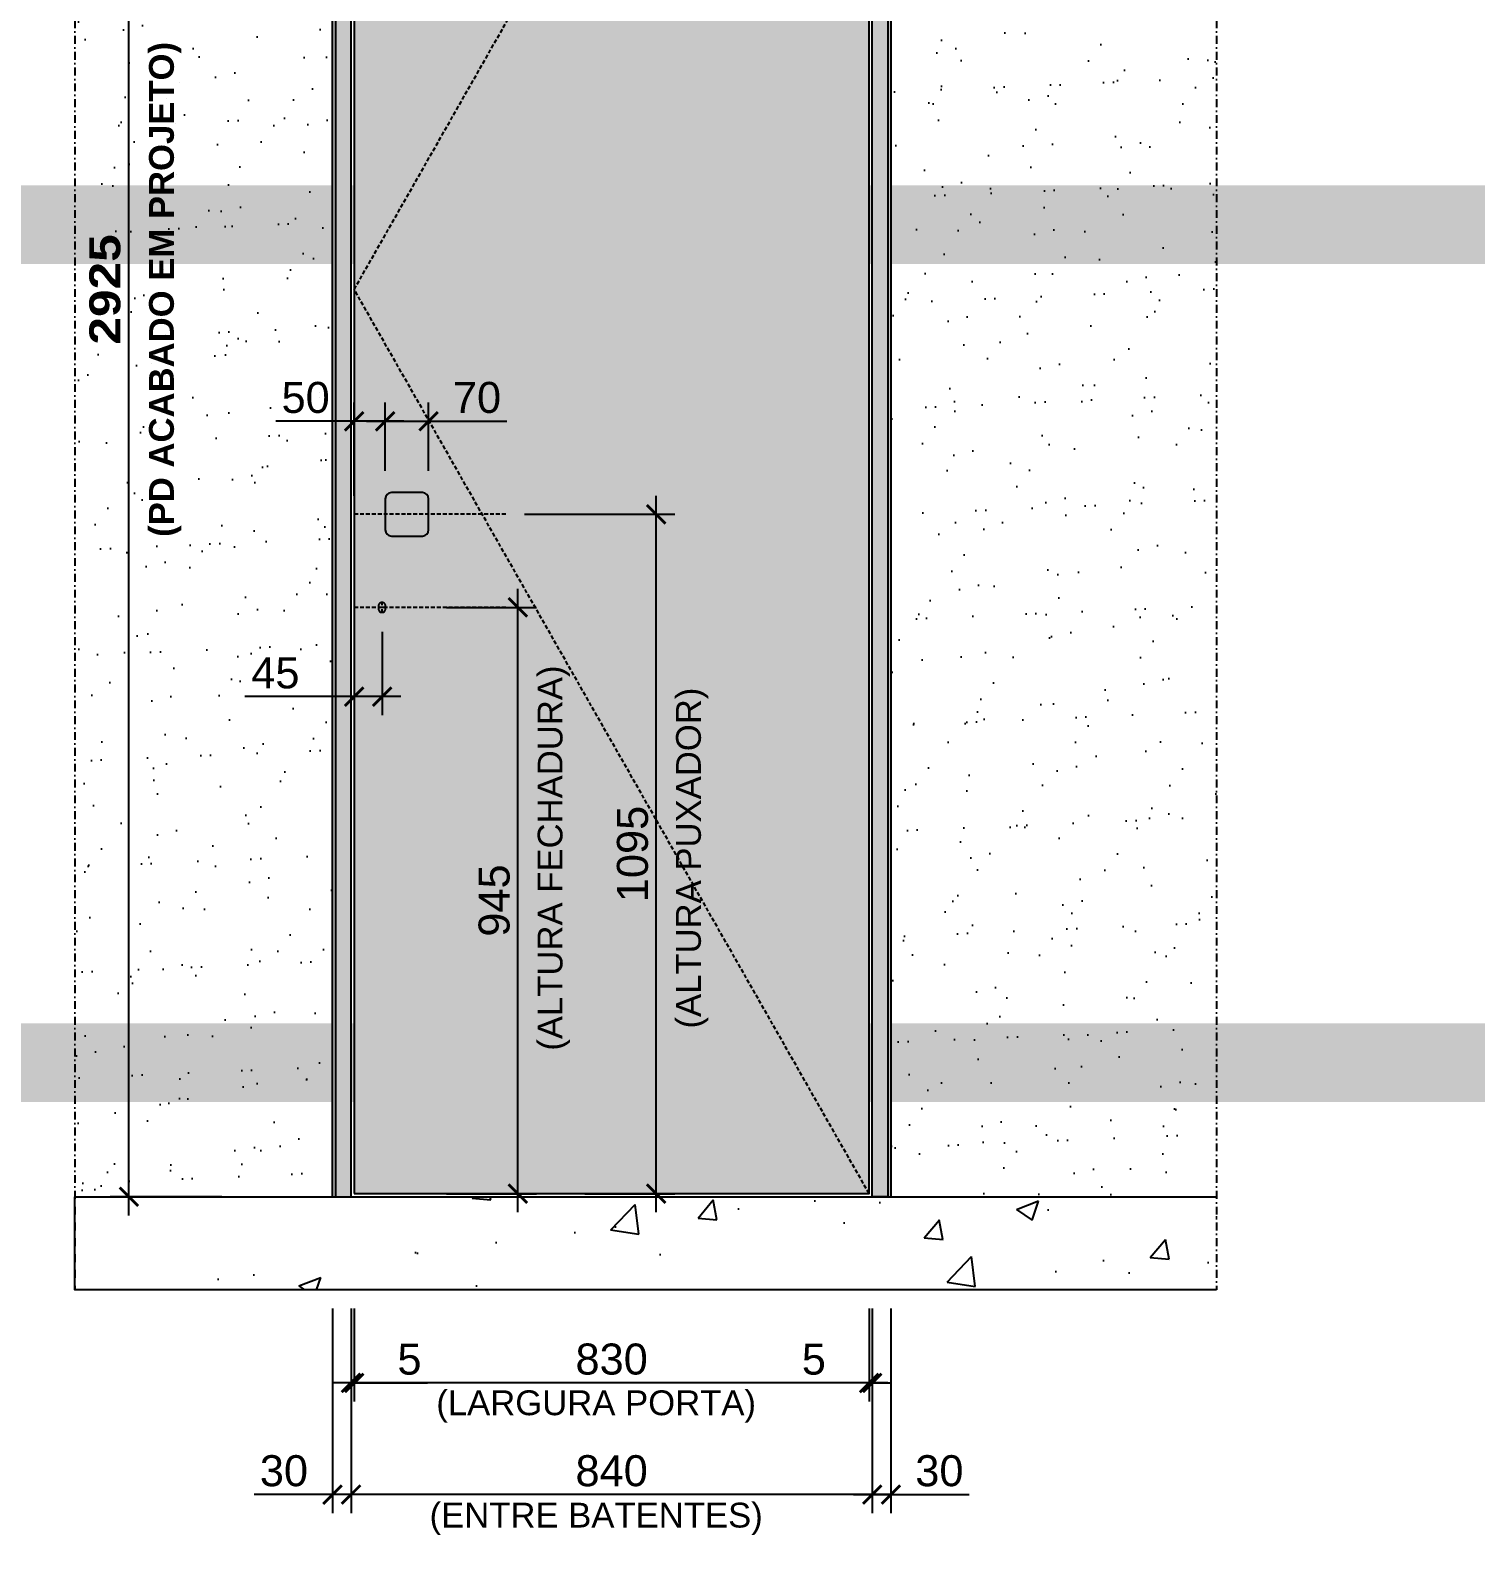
# Model space of a CAD drawing. Header units: millimetres. Extents: x -63251 to 507826, y 5339 to 217512.
# Drawn here: x 81280 to 83610, y 105675 to 108126 of the extents above; entities that cross this region are included whole.
import ezdxf
from ezdxf import colors
from ezdxf.entities.mleader import LeaderData, LeaderLine
from ezdxf.math import Vec2, Vec3

# ---------------------------------------------------------------- set-up
doc = ezdxf.new("R2010")
doc.units = ezdxf.units.MM
doc.header["$PDMODE"] = 3
doc.linetypes.add('TRAÇO 1-1', pattern=[9.525, 6.35, -3.175])
doc.linetypes.add('TRAÇO E PONTO 1-1', pattern=[25.4, 12.7, -6.35, 0, -6.35])
for name, color, linetype in [('COTAS', 9, 'Continuous'), ('FERRAGEM', 3, 'Continuous'), ('HACHURA', 21, 'Continuous'), ('LAYOUT', 4, 'Continuous'), ('MARCENARIA', 4, 'Continuous'), ('MARCENARIA . M', 4, 'Continuous'), ('PAREDE', 94, 'Continuous'), ('PROJEÇÃO', 8, 'Continuous'), ('TEXTO TRAÇO PONTO', 105, 'TRAÇO E PONTO 1-1')]:
    doc.layers.add(name, color=color, linetype=linetype)
doc.styles.add('1-1', font='arial.ttf', dxfattribs={"height": 0.2})
doc.styles.add('MEDIDA OFICIAL', font='ariblk.ttf')
doc.styles.add('PADRÃO', font='arial.ttf')
doc.dimstyles.new('1-20', dxfattribs={"dimscale": 20, "dimtxt": 2.5, "dimasz": 1.5, "dimexe": 1.5, "dimexo": 1.5, "dimtad": 1, "dimtxsty": 'PADRÃO', "dimblk": 'ARCHTICK', "dimcen": 2.5, "dimdle": 1.5, "dimclrd": 9, "dimclre": 9, "dimclrt": 6, "dimadec": 0, "dimazin": 0, "dimtfac": 1, "dimtmove": 0, "dimatfit": 3, "dimfxl": 1.25, "dimlwd": -1, "dimlwe": -1, "dimarcsym": 0})
doc.dimstyles.new('Med. Ofic.1-20', dxfattribs={"dimscale": 20, "dimtxt": 2.5, "dimasz": 1.5, "dimexe": 1.5, "dimexo": 1.5, "dimtad": 1, "dimtxsty": 'MEDIDA OFICIAL', "dimblk": 'ARCHTICK', "dimcen": 2.5, "dimdle": 1.5, "dimclrd": 9, "dimclre": 9, "dimclrt": 10, "dimadec": 0, "dimazin": 0, "dimtfac": 1, "dimtmove": 0, "dimatfit": 3, "dimfxl": 1.25, "dimlwd": -1, "dimlwe": -1, "dimarcsym": 0})

# ---------------------------------------------------------------- blocks, each defined once
blk = doc.blocks.new('_ArchTick')
at = {"color": 0, "linetype": 'ByBlock', "const_width": 0.15}
blk.add_lwpolyline([(-0.5, -0.5), (0.5, 0.5)], dxfattribs=at)
blk = doc.blocks.new('*D1229')
at = {"layer": 'Defpoints', "color": 0, "transparency": 16777216}
for p in [(82046.7, 107345.7), (82289.1, 107345.7), (82144.3, 106250.7)]:
    blk.add_point(p, dxfattribs=at)
at = {"layer": 'PAREDE', "color": 9, "transparency": 16777216}
for p, q in [((82289.1, 106220.7), (82289.1, 107375.7)), ((82076.7, 107345.7), (82319.1, 107345.7)), ((82174.3, 106250.7), (82319.1, 106250.7))]:
    blk.add_line(p, q, dxfattribs=at)
at = {"layer": 'PAREDE', "color": 9, "transparency": 16777216, "xscale": 30, "yscale": 30, "zscale": 30}
for p, rotation in [((82289.1, 107345.7), 90), ((82289.1, 106250.7), 270)]:
    blk.add_blockref('_ArchTick', p, dxfattribs=dict(at, rotation=rotation))
at = {"layer": 'PAREDE', "color": 6, "transparency": 16777216, "insert": (82251.1, 106798.2), "char_height": 50, "attachment_point": 5, "rotation": 90, "style": 'PADRÃO'}
blk.add_mtext('1095', dxfattribs=at)
blk = doc.blocks.new('*D1230')
at = {"layer": 'COTAS', "color": 9, "linetype": 'Continuous', "ltscale": 0.4, "transparency": 16777216}
blk.add_line((81439.2, 106215.7), (81439.2, 109200.7), dxfattribs=at)
at = {"layer": 'COTAS', "color": 9, "ltscale": 0.4, "transparency": 16777216}
for p, q in [((81589.2, 109170.7), (81409.2, 109170.7)), ((81589.2, 106245.7), (81409.2, 106245.7))]:
    blk.add_line(p, q, dxfattribs=at)
at = {"layer": 'Defpoints', "color": 0, "ltscale": 0.4, "transparency": 16777216}
for p in [(81439.2, 109170.7), (81619.2, 109170.7), (81619.2, 106245.7)]:
    blk.add_point(p, dxfattribs=at)
at = {"layer": 'COTAS', "color": 9, "ltscale": 0.4, "transparency": 16777216, "xscale": 30, "yscale": 30, "zscale": 30}
for p, rotation in [((81439.2, 109170.7), 90), ((81439.2, 106245.7), 270)]:
    blk.add_blockref('_ArchTick', p, dxfattribs=dict(at, rotation=rotation))
at = {"layer": 'COTAS', "color": 10, "ltscale": 0.4, "transparency": 16777216, "insert": (81400.8, 107708.2), "char_height": 50, "attachment_point": 5, "rotation": 90, "style": 'MEDIDA OFICIAL'}
blk.add_mtext('2925', dxfattribs=at)
blk = doc.blocks.new('*D1231')
at = {"layer": 'Defpoints', "color": 0, "transparency": 16777216}
for p in [(81802.3, 106095.7), (82632.3, 106095.7), (81802.3, 105945.7)]:
    blk.add_point(p, dxfattribs=at)
at = {"layer": 'PAREDE', "color": 9, "transparency": 16777216}
for p, q in [((81802.3, 106065.7), (81802.3, 105915.7)), ((82632.3, 106065.7), (82632.3, 105915.7)), ((82662.3, 105945.7), (81772.3, 105945.7))]:
    blk.add_line(p, q, dxfattribs=at)
at = {"layer": 'PAREDE', "color": 9, "transparency": 16777216, "xscale": 30, "yscale": 30, "zscale": 30, "rotation": 180}
blk.add_blockref('_ArchTick', (81802.3, 105945.7), dxfattribs=at)
at = {"layer": 'PAREDE', "color": 9, "transparency": 16777216, "xscale": 30, "yscale": 30, "zscale": 30}
blk.add_blockref('_ArchTick', (82632.3, 105945.7), dxfattribs=at)
at = {"layer": 'PAREDE', "color": 6, "transparency": 16777216, "insert": (82217.3, 105983.8), "char_height": 50, "attachment_point": 5, "style": 'PADRÃO'}
blk.add_mtext('830', dxfattribs=at)
blk = doc.blocks.new('*D1232')
at = {"layer": 'Defpoints', "color": 0, "transparency": 16777216}
for p in [(81797.3, 106095.7), (81802.3, 106095.7), (81802.3, 105945.7)]:
    blk.add_point(p, dxfattribs=at)
at = {"layer": 'PAREDE', "color": 9, "transparency": 16777216}
for p, q in [((81797.3, 106065.7), (81797.3, 105915.7)), ((81802.3, 106065.7), (81802.3, 105915.7)), ((81797.3, 105945.7), (81767.3, 105945.7)), ((81797.3, 105945.7), (81802.3, 105945.7)), ((81802.3, 105945.7), (81920.5, 105945.7))]:
    blk.add_line(p, q, dxfattribs=at)
at = {"layer": 'PAREDE', "color": 9, "transparency": 16777216, "xscale": 30, "yscale": 30, "zscale": 30}
blk.add_blockref('_ArchTick', (81797.3, 105945.7), dxfattribs=at)
at = {"layer": 'PAREDE', "color": 9, "transparency": 16777216, "xscale": 30, "yscale": 30, "zscale": 30, "rotation": 180}
blk.add_blockref('_ArchTick', (81802.3, 105945.7), dxfattribs=at)
at = {"layer": 'PAREDE', "color": 6, "transparency": 16777216, "insert": (81891.4, 105983.7), "char_height": 50, "attachment_point": 5, "style": 'PADRÃO'}
blk.add_mtext('5', dxfattribs=at)
blk = doc.blocks.new('*D1233')
at = {"layer": 'Defpoints', "color": 0, "transparency": 16777216}
for p in [(82632.3, 106095.7), (82637.3, 106095.7), (82632.3, 105945.7)]:
    blk.add_point(p, dxfattribs=at)
at = {"layer": 'PAREDE', "color": 9, "transparency": 16777216}
for p, q in [((82632.3, 106065.7), (82632.3, 105915.7)), ((82637.3, 106065.7), (82637.3, 105915.7)), ((82632.3, 105945.7), (82514.2, 105945.7)), ((82637.3, 105945.7), (82632.3, 105945.7)), ((82637.3, 105945.7), (82667.3, 105945.7))]:
    blk.add_line(p, q, dxfattribs=at)
at = {"layer": 'PAREDE', "color": 9, "transparency": 16777216, "xscale": 30, "yscale": 30, "zscale": 30}
blk.add_blockref('_ArchTick', (82632.3, 105945.7), dxfattribs=at)
at = {"layer": 'PAREDE', "color": 9, "transparency": 16777216, "xscale": 30, "yscale": 30, "zscale": 30, "rotation": 180}
blk.add_blockref('_ArchTick', (82637.3, 105945.7), dxfattribs=at)
at = {"layer": 'PAREDE', "color": 6, "transparency": 16777216, "insert": (82543.2, 105983.7), "char_height": 50, "attachment_point": 5, "style": 'PADRÃO'}
blk.add_mtext('5', dxfattribs=at)
blk = doc.blocks.new('*D1234')
at = {"layer": 'Defpoints', "color": 0, "transparency": 16777216}
for p in [(81797.3, 105945.7), (82637.3, 105945.7), (81797.3, 105765.7)]:
    blk.add_point(p, dxfattribs=at)
at = {"layer": 'PAREDE', "color": 9, "transparency": 16777216}
for p, q in [((81797.3, 105915.7), (81797.3, 105735.7)), ((82637.3, 105915.7), (82637.3, 105735.7)), ((82667.3, 105765.7), (81767.3, 105765.7))]:
    blk.add_line(p, q, dxfattribs=at)
at = {"layer": 'PAREDE', "color": 9, "transparency": 16777216, "xscale": 30, "yscale": 30, "zscale": 30, "rotation": 180}
blk.add_blockref('_ArchTick', (81797.3, 105765.7), dxfattribs=at)
at = {"layer": 'PAREDE', "color": 9, "transparency": 16777216, "xscale": 30, "yscale": 30, "zscale": 30}
blk.add_blockref('_ArchTick', (82637.3, 105765.7), dxfattribs=at)
at = {"layer": 'PAREDE', "color": 6, "transparency": 16777216, "insert": (82217.3, 105803.8), "char_height": 50, "attachment_point": 5, "style": 'PADRÃO'}
blk.add_mtext('840', dxfattribs=at)
blk = doc.blocks.new('*D1235')
at = {"layer": 'Defpoints', "color": 0, "transparency": 16777216}
for p in [(81922.3, 107495.7), (81852.3, 107385.7), (81922.3, 107385.7)]:
    blk.add_point(p, dxfattribs=at)
at = {"layer": 'PAREDE', "color": 9, "transparency": 16777216}
for p, q in [((81852.3, 107415.7), (81852.3, 107525.7)), ((81922.3, 107415.7), (81922.3, 107525.7)), ((81822.3, 107495.7), (81922.3, 107495.7)), ((81922.3, 107495.7), (82048.4, 107495.7))]:
    blk.add_line(p, q, dxfattribs=at)
at = {"layer": 'PAREDE', "color": 9, "transparency": 16777216, "xscale": 30, "yscale": 30, "zscale": 30, "rotation": 180}
blk.add_blockref('_ArchTick', (81852.3, 107495.7), dxfattribs=at)
at = {"layer": 'PAREDE', "color": 9, "transparency": 16777216, "xscale": 30, "yscale": 30, "zscale": 30}
blk.add_blockref('_ArchTick', (81922.3, 107495.7), dxfattribs=at)
at = {"layer": 'PAREDE', "color": 6, "transparency": 16777216, "insert": (82000.3, 107533.8), "char_height": 50, "attachment_point": 5, "style": 'PADRÃO'}
blk.add_mtext('70', dxfattribs=at)
blk = doc.blocks.new('*D1236')
at = {"layer": 'Defpoints', "color": 0, "transparency": 16777216}
for p in [(81802.3, 107495.7), (81852.3, 107385.7), (81802.3, 107345.7)]:
    blk.add_point(p, dxfattribs=at)
at = {"layer": 'PAREDE', "color": 9, "transparency": 16777216}
for p, q in [((81802.3, 107375.7), (81802.3, 107525.7)), ((81852.3, 107415.7), (81852.3, 107525.7)), ((81802.3, 107495.7), (81675.9, 107495.7)), ((81882.3, 107495.7), (81802.3, 107495.7))]:
    blk.add_line(p, q, dxfattribs=at)
at = {"layer": 'PAREDE', "color": 9, "transparency": 16777216, "xscale": 30, "yscale": 30, "zscale": 30, "rotation": 180}
blk.add_blockref('_ArchTick', (81802.3, 107495.7), dxfattribs=at)
at = {"layer": 'PAREDE', "color": 9, "transparency": 16777216, "xscale": 30, "yscale": 30, "zscale": 30}
blk.add_blockref('_ArchTick', (81852.3, 107495.7), dxfattribs=at)
at = {"layer": 'PAREDE', "color": 6, "transparency": 16777216, "insert": (81724.1, 107533.8), "char_height": 50, "attachment_point": 5, "style": 'PADRÃO'}
blk.add_mtext('50', dxfattribs=at)
blk = doc.blocks.new('*D1237')
at = {"layer": 'Defpoints', "color": 0, "transparency": 16777216}
for p in [(81802.3, 107195.7), (81847.3, 107186.3), (81802.3, 107051.9)]:
    blk.add_point(p, dxfattribs=at)
at = {"layer": 'PAREDE', "color": 9, "transparency": 16777216}
for p, q in [((81802.3, 107165.7), (81802.3, 107021.9)), ((81847.3, 107156.3), (81847.3, 107021.9)), ((81802.3, 107051.9), (81625.8, 107051.9)), ((81877.3, 107051.9), (81802.3, 107051.9))]:
    blk.add_line(p, q, dxfattribs=at)
at = {"layer": 'PAREDE', "color": 9, "transparency": 16777216, "xscale": 30, "yscale": 30, "zscale": 30, "rotation": 180}
blk.add_blockref('_ArchTick', (81802.3, 107051.9), dxfattribs=at)
at = {"layer": 'PAREDE', "color": 9, "transparency": 16777216, "xscale": 30, "yscale": 30, "zscale": 30}
blk.add_blockref('_ArchTick', (81847.3, 107051.9), dxfattribs=at)
at = {"layer": 'PAREDE', "color": 6, "transparency": 16777216, "insert": (81675.3, 107089.8), "char_height": 50, "attachment_point": 5, "style": 'PADRÃO'}
blk.add_mtext('45', dxfattribs=at)
blk = doc.blocks.new('*D1238')
at = {"layer": 'Defpoints', "color": 0, "transparency": 16777216}
for p in [(81767.3, 106095.7), (81797.3, 106095.7), (81767.3, 105765.7)]:
    blk.add_point(p, dxfattribs=at)
at = {"layer": 'PAREDE', "color": 9, "transparency": 16777216}
for p, q in [((81767.3, 106065.7), (81767.3, 105735.7)), ((81797.3, 106065.7), (81797.3, 105735.7)), ((81767.3, 105765.7), (81640.9, 105765.7)), ((81827.3, 105765.7), (81767.3, 105765.7))]:
    blk.add_line(p, q, dxfattribs=at)
at = {"layer": 'PAREDE', "color": 9, "transparency": 16777216, "xscale": 30, "yscale": 30, "zscale": 30, "rotation": 180}
blk.add_blockref('_ArchTick', (81767.3, 105765.7), dxfattribs=at)
at = {"layer": 'PAREDE', "color": 9, "transparency": 16777216, "xscale": 30, "yscale": 30, "zscale": 30}
blk.add_blockref('_ArchTick', (81797.3, 105765.7), dxfattribs=at)
at = {"layer": 'PAREDE', "color": 6, "transparency": 16777216, "insert": (81689.1, 105803.8), "char_height": 50, "attachment_point": 5, "style": 'PADRÃO'}
blk.add_mtext('30', dxfattribs=at)
blk = doc.blocks.new('*D1239')
at = {"layer": 'Defpoints', "color": 0, "transparency": 16777216}
for p in [(82637.3, 106095.7), (82667.3, 106095.7), (82667.3, 105765.7)]:
    blk.add_point(p, dxfattribs=at)
at = {"layer": 'PAREDE', "color": 9, "transparency": 16777216}
for p, q in [((82637.3, 106065.7), (82637.3, 105735.7)), ((82667.3, 106065.7), (82667.3, 105735.7)), ((82607.3, 105765.7), (82667.3, 105765.7)), ((82667.3, 105765.7), (82793.7, 105765.7))]:
    blk.add_line(p, q, dxfattribs=at)
at = {"layer": 'PAREDE', "color": 9, "transparency": 16777216, "xscale": 30, "yscale": 30, "zscale": 30, "rotation": 180}
blk.add_blockref('_ArchTick', (82637.3, 105765.7), dxfattribs=at)
at = {"layer": 'PAREDE', "color": 9, "transparency": 16777216, "xscale": 30, "yscale": 30, "zscale": 30}
blk.add_blockref('_ArchTick', (82667.3, 105765.7), dxfattribs=at)
at = {"layer": 'PAREDE', "color": 6, "transparency": 16777216, "insert": (82745.5, 105803.8), "char_height": 50, "attachment_point": 5, "style": 'PADRÃO'}
blk.add_mtext('30', dxfattribs=at)
blk = doc.blocks.new('*D1247')
at = {"layer": 'Defpoints', "color": 0, "transparency": 16777216}
for p in [(81921.3, 107195.7), (82066.1, 107195.7), (81921.3, 106250.7)]:
    blk.add_point(p, dxfattribs=at)
at = {"layer": 'PAREDE', "color": 9, "transparency": 16777216}
for p, q in [((82066.1, 106220.7), (82066.1, 107225.7)), ((81951.3, 107195.7), (82096.1, 107195.7)), ((81951.3, 106250.7), (82096.1, 106250.7))]:
    blk.add_line(p, q, dxfattribs=at)
at = {"layer": 'PAREDE', "color": 9, "transparency": 16777216, "xscale": 30, "yscale": 30, "zscale": 30}
for p, rotation in [((82066.1, 107195.7), 90), ((82066.1, 106250.7), 270)]:
    blk.add_blockref('_ArchTick', p, dxfattribs=dict(at, rotation=rotation))
at = {"layer": 'PAREDE', "color": 6, "transparency": 16777216, "insert": (82028.1, 106723.2), "char_height": 50, "attachment_point": 5, "rotation": 90, "style": 'PADRÃO'}
blk.add_mtext('945', dxfattribs=at)

msp = doc.modelspace()

# ---------------------------------------------------------------- hatches: boundary and pattern name
at = {"layer": 'HACHURA', "ltscale": 0.3}
h = msp.add_hatch(dxfattribs=at)
h.set_pattern_fill('AR-SAND', color=4, scale=2.5, angle=45)
h.set_pattern_definition([(82.5, (-196833.85, 42769.01), (-89.345337, 83.688372), [0, -96.52, 0, -107.95, 0, -103.1875]), (52.5, (-196833.85, 42769.01), (-47.25273, 206.18321), [0, -52.07, 0, -86.995, 0, -33.3375]), (12.5, (-196889.08, 42713.78), (139.574956, 140.083078), [0, -31.75, 0, -114.3, 0, -149.225]), (2.5, (-196889.08, 42713.78), (95.57028, 174.3877), [0, -15.875, 0, -74.93, 0, -85.725])])
h.paths.add_polyline_path([(83192.302, 109170.734), (81767.307, 109170.734), (81767.307, 106245.734), (83192.302, 106245.734)])
h.paths.add_polyline_path([(81352.313, 106245.734), (82667.306, 106245.734), (82667.306, 109170.734), (81352.313, 109170.734)])
at = {"layer": 'HACHURA', "true_color": 0xba9673}
h = msp.add_hatch(color=33, dxfattribs=at)
h.dxf.hatch_style = 1
h.paths.add_polyline_path([(81797.307, 106245.734), (81767.307, 106245.734), (81767.307, 109170.734), (81797.307, 109170.734)])
h = msp.add_hatch(color=33, dxfattribs=at)
h.dxf.hatch_style = 1
h.paths.add_polyline_path([(81802.307, 106250.734), (82632.306, 106250.734), (82632.306, 109165.734), (81802.307, 109165.734)])
h = msp.add_hatch(color=33, dxfattribs=at)
h.dxf.hatch_style = 1
h.paths.add_polyline_path([(82637.306, 106245.734), (82667.306, 106245.734), (82667.306, 109170.734), (82637.306, 109170.734)])
at = {"layer": 'HACHURA'}
h = msp.add_hatch(dxfattribs=at)
h.set_pattern_fill('AR-CONC', color=21, scale=2)
h.set_pattern_definition([(50, (40651.17, 83543.6), (364.3693, -31.8782), [38.1, -419.1]), (355, (40651.17, 83543.6), (-70.4868, 382.1137), [30.48, -335.2812]), (100.45144, (40681.53, 83540.95), (293.8825, 350.2355), [32.38, -356.1805]), (46.1842, (40651.17, 83645.2), (542.158, -84.0847), [57.15, -628.65]), (96.6356, (40696.35, 83638.2), (474.808, 494.852), [48.57, -534.271]), (351.1842, (40651.17, 83645.2), (474.808, 494.852), [45.72, -502.9195]), (21, (40701.97, 83619.8), (303.2288, -204.5304), [38.1, -419.1]), (326, (40701.97, 83619.8), (123.604, 368.376), [30.48, -335.28]), (71.45144, (40727.24, 83602.76), (426.8328, 163.8455), [32.38, -356.18]), (37.5, (40651.17, 83543.6), (6.1772, 169.11008), [0, -331.216, 0, -340.36, 0, -336.55]), (7.5, (40651.17, 83543.6), (133.6393, 200.36115), [0, -194.056, 0, -323.596, 0, -128.27]), (327.5, (40537.89, 83543.6), (271.1812, -11.4575), [0, -127, 0, -396.24, 0, -525.78]), (317.5, (40487.09, 83543.6), (296.2584, 50.853), [0, -165.1, 0, -263.144, 0, -373.38])])
h.paths.add_polyline_path([(83192.302, 106245.734), (83192.302, 106095.734), (81352.313, 106095.734), (81352.313, 106245.734)])

# ---------------------------------------------------------------- linework, layer by layer
at = {"layer": 'FERRAGEM'}
msp.add_lwpolyline([(81847.307, 107187.234), (81847.307, 107187.234, -0.41421356), (81842.307, 107192.234), (81842.307, 107199.234, -0.41421356), (81847.307, 107204.234), (81847.307, 107204.234, -0.41421356), (81852.307, 107199.234), (81852.307, 107192.234, -0.41421356)], format="xyb", close=True, dxfattribs=at)
at = {"layer": 'LAYOUT', "color": 10, "linetype": 'TRAÇO E PONTO 1-1', "ltscale": 0.5}
for p, q in [((81847.307, 107186.325), (81847.307, 107205.143)), ((81853.275, 107195.734), (81841.339, 107195.734))]:
    msp.add_line(p, q, dxfattribs=at)
at = {"layer": 'MARCENARIA'}
for points in [[(81797.307, 109170.734), (81772.307, 109170.734), (81772.307, 106245.734), (81797.307, 106245.734)], [(82637.306, 109170.734), (82662.306, 109170.734), (82662.306, 106245.734), (82637.306, 106245.734)]]:
    msp.add_lwpolyline(points, close=True, dxfattribs=at)
at = {"layer": 'MARCENARIA . M'}
msp.add_lwpolyline([(81802.307, 106250.734), (82632.306, 106250.734), (82632.306, 109165.734), (81802.307, 109165.734)], close=True, dxfattribs=at)
msp.add_lwpolyline([(81862.307, 107310.734), (81912.307, 107310.734, 0.41421356), (81922.307, 107320.734), (81922.307, 107370.734, 0.41421356), (81912.307, 107380.734), (81862.307, 107380.734, 0.41421356), (81852.307, 107370.734), (81852.307, 107320.734, 0.41421356)], format="xyb", close=True, dxfattribs=at)
at = {"layer": 'PAREDE'}
for p, q in [((81767.307, 106245.734), (81767.307, 109170.734)), ((82667.306, 109170.734), (82667.306, 106245.734))]:
    msp.add_line(p, q, dxfattribs=at)
at = {"layer": 'PAREDE', "color": 10, "linetype": 'TRAÇO 1-1'}
for p, q in [((82046.689, 107345.734), (81802.307, 107345.734)), ((82046.689, 107195.734), (81802.307, 107195.734))]:
    msp.add_line(p, q, dxfattribs=at)
at = {"layer": 'PAREDE'}
msp.add_lwpolyline([(83192.302, 106095.734), (81352.313, 106095.734), (81352.313, 106245.734), (83192.302, 106245.734)], dxfattribs=at)
at = {"layer": 'PROJEÇÃO', "color": 21, "linetype": 'TRAÇO 1-1'}
msp.add_lwpolyline([(82632.306, 106250.734), (81802.307, 107708.234), (82632.306, 109165.734)], dxfattribs=at)
at = {"layer": 'TEXTO TRAÇO PONTO'}
for p, q in [((81352.313, 109595.734), (81352.313, 106095.734)), ((83192.302, 109595.734), (83192.302, 106095.734))]:
    msp.add_line(p, q, dxfattribs=at)

# ---------------------------------------------------------------- texts
at = {"layer": 'COTAS', "color": 6, "char_height": 40, "rotation": 90, "style": 'PADRÃO'}
for s, insert, width, attachment_point in [('{\\fArial|b1|i0|c0|p34;\\C10;(PD ACABADO EM PROJETO)}', (81471.659, 107708.234), 823.04608, 2), ('(ALTURA FECHADURA)', (82150.098, 106791.615), 1350, 8), ('(ALTURA PUXADOR)', (82373.097, 106791.615), 1350, 8)]:
    msp.add_mtext(s, dxfattribs=dict(at, insert=insert, width=width, attachment_point=attachment_point))
at = {"layer": 'COTAS', "color": 6, "char_height": 40, "width": 1348, "attachment_point": 2, "style": 'PADRÃO'}
for s, insert in [('(LARGURA PORTA)', (82192.307, 105933.642)), ('(ENTRE BATENTES)', (82192.307, 105752.567))]:
    msp.add_mtext(s, dxfattribs=dict(at, insert=insert))

# ---------------------------------------------------------------- dimensions: what is measured, and where the dimension line sits
at = {"layer": 'COTAS', "color": 7, "ltscale": 0.4, "true_color": 0xededed}
dim = msp.add_linear_dim(base=(81439.17, 109170.734), p1=(81619.17, 106245.734), p2=(81619.17, 109170.734), angle=90, dimstyle='Med. Ofic.1-20', dxfattribs=at)
dim.commit()
dim.dimension.update_dxf_attribs({"geometry": '*D1230', "text_midpoint": (81400.817, 107708.234)})
at = {"layer": 'PAREDE', "color": 2}
for base, p2, picture, middle in [((81802.307, 107495.734), (81802.307, 107345.734), '*D1236', (81724.08, 107533.763)), ((81922.307, 107495.734), (81922.307, 107385.734), '*D1235', (82000.329, 107533.763))]:
    dim = msp.add_linear_dim(base=base, p1=(81852.307, 107385.734), p2=p2, angle=180, dimstyle='1-20', dxfattribs=at)
    dim.commit()
    dim.dimension.update_dxf_attribs({"geometry": picture, "text_midpoint": middle})
at = {"layer": 'PAREDE', "color": 6}
for base, p1, p2, angle, picture, middle in [((82289.092, 107345.734), (82144.272, 106250.734), (82046.689, 107345.734), 90, '*D1229', (82251.063, 106798.234)), ((82066.094, 107195.734), (81921.273, 106250.734), (81921.273, 107195.734), 90, '*D1247', (82028.065, 106723.234)), ((81767.307, 105765.734), (81797.307, 106095.734), (81767.307, 106095.734), 180, '*D1238', (81689.097, 105803.78)), ((81802.307, 105945.734), (81797.307, 106095.734), (81802.307, 106095.734), 180, '*D1232', (81891.383, 105983.661)), ((81802.307, 105945.734), (82632.306, 106095.734), (81802.307, 106095.734), 180, '*D1231', (82217.307, 105983.78)), ((82632.306, 105945.734), (82637.306, 106095.734), (82632.306, 106095.734), 180, '*D1233', (82543.23, 105983.661)), ((81797.307, 105765.734), (82637.306, 105945.734), (81797.307, 105945.734), 180, '*D1234', (82217.307, 105803.763))]:
    dim = msp.add_linear_dim(base=base, p1=p1, p2=p2, angle=angle, dimstyle='1-20', dxfattribs=at)
    dim.commit()
    dim.dimension.update_dxf_attribs({"geometry": picture, "text_midpoint": middle})
at = {"layer": 'PAREDE', "color": 2}
dim = msp.add_linear_dim(base=(81802.307, 107051.917), p1=(81847.307, 107186.325), p2=(81802.307, 107195.734), angle=180, dimstyle='1-20', dxfattribs=at)
dim.commit()
dim.dimension.update_dxf_attribs({"geometry": '*D1237', "text_midpoint": (81675.308, 107051.917), "dimtype": 160})
at = {"layer": 'PAREDE', "color": 6}
dim = msp.add_linear_dim(base=(82667.306, 105765.734), p1=(82637.306, 106095.734), p2=(82667.306, 106095.734), dimstyle='1-20', dxfattribs=at)
dim.commit()
dim.dimension.update_dxf_attribs({"geometry": '*D1239', "text_midpoint": (82745.516, 105803.78)})

# ---------------------------------------------------------------- next in the draw order: leaders
at = {"layer": 'COTAS'}
ml = msp.add_multileader_mtext('Standard', dxfattribs=at)
ml.set_content('{\\fArial|b1|i0|c0|p34;\\C10;ATENÇÃO PARKET!\\P}PAINÉIS E PORTA RIPADOS EM {\\fArial|b1|i0|c0|p34;CABREUVA BRANCA PREMIUM 18*5+5*900 À 2200mm}', color=105, style='1-1')
ml.set_leader_properties(color=256, linetype='ByLayer', lineweight=-1)
ml.build(insert=Vec2(0, 0))
ml.multileader.update_dxf_attribs({"text_left_attachment_type": 2, "text_right_attachment_type": 2, "dogleg_length": 0.36, "arrow_head_size": 15, "scale": 200})
ctx = ml.context
ctx.base_point, ctx.scale, ctx.char_height, ctx.arrow_head_size, ctx.landing_gap_size, ctx.plane_origin = Vec3(154614.805, 108607.165), 200, 40, 15, 10, Vec3(155324.415, 108224.336)
ctx.left_attachment, ctx.right_attachment, ctx.text_align_type = 2, 2, 2
notes = []
notes.append((ctx, [(0, (1, 1, 0), (155626.214, 108607.165), (-1, 0), 144.288, [(1, [(155626.214, 107329.676), (156629.431, 107329.675)], 0, [])])]))
ctx.mtext.insert, ctx.mtext.rotation, ctx.mtext.width, ctx.mtext.alignment, ctx.mtext.flow_direction = Vec3(155471.926, 108742.718), 6.28318531, 858.66662, 3, 5
ctx.mtext.has_bg_fill, ctx.mtext.bg_color, ctx.mtext.bg_scale_factor, ctx.mtext.bg_transparency, ctx.mtext.use_window_bg_color = 1, -1023410095, 1.25, 0, 0
ml = msp.add_multileader_mtext('Standard', dxfattribs=at)
ml.set_content('{\\fArial|b1|i0|c0|p34;\\C10;ATENÇÃO PARKET!\\P}PAINÉIS RIPADOS EM {\\fArial|b1|i0|c0|p34;CABREUVA BRANCA PREMIUM 18*5+5*900 À 2200mm}', color=105, style='1-1')
ml.set_leader_properties(color=256, linetype='ByLayer', lineweight=-1)
ml.build(insert=Vec2(0, 0))
ml.multileader.update_dxf_attribs({"text_left_attachment_type": 2, "text_right_attachment_type": 2, "dogleg_length": 0.36, "arrow_head_size": 15, "scale": 200})
ctx = ml.context
ctx.base_point, ctx.scale, ctx.char_height, ctx.arrow_head_size, ctx.landing_gap_size, ctx.plane_origin = Vec3(153743.103, 106379.695), 200, 40, 15, 10, Vec3(153629.766, 106144.891)
ctx.left_attachment, ctx.right_attachment, ctx.text_align_type = 2, 2, 2
notes.append((ctx, [(0, (1, 1, 0), (154754.512, 106379.695), (-1, 0), 144.288, [(0, [(155549.301, 105905.676), (154754.512, 105320.968)], 0, [])])]))
ctx.mtext.insert, ctx.mtext.rotation, ctx.mtext.width, ctx.mtext.alignment, ctx.mtext.flow_direction = Vec3(154600.224, 106515.248), 6.28318531, 858.66662, 3, 5
ctx.mtext.has_bg_fill, ctx.mtext.bg_color, ctx.mtext.bg_scale_factor, ctx.mtext.bg_transparency, ctx.mtext.use_window_bg_color = 1, -1023410095, 1.25, 0, 0
for ctx, leaders in notes:
    for number, flags, end, landing, length, lines in leaders:
        leader = LeaderData()
        leader.index, (leader.has_last_leader_line, leader.has_dogleg_vector, leader.attachment_direction) = number, flags
        leader.last_leader_point, leader.dogleg_vector, leader.dogleg_length = Vec3(end), Vec3(landing), length
        for number, points, colour, breaks in lines:
            line = LeaderLine()
            line.index, line.vertices, line.color, line.breaks = number, Vec3.list(points), colors.encode_raw_color(colour), breaks
            leader.lines.append(line)
        ctx.leaders.append(leader)

# ---------------------------------------------------------------- next in the draw order: leaders
ml = msp.add_multileader_mtext('Standard', dxfattribs=at)
ml.set_content('{\\fArial|b1|i0|c0|p34;\\C10;ATENÇÃO PARKET!\\P}PAINÉIS E PORTA RIPADOS EM {\\fArial|b1|i0|c0|p34;CABREUVA BRANCA PREMIUM 18*5+5*900 À 2200mm}', color=105, style='1-1')
ml.set_leader_properties(color=256, linetype='ByLayer', lineweight=-1)
ml.build(insert=Vec2(0, 0))
ml.multileader.update_dxf_attribs({"text_left_attachment_type": 2, "text_right_attachment_type": 2, "dogleg_length": 0.36, "arrow_head_size": 15, "scale": 200})
ctx = ml.context
ctx.base_point, ctx.scale, ctx.char_height, ctx.arrow_head_size, ctx.landing_gap_size, ctx.plane_origin = Vec3(239512.606, 107730.417), 200, 40, 15, 10, Vec3(240222.217, 107347.587)
ctx.left_attachment, ctx.right_attachment, ctx.text_align_type = 2, 2, 2
notes = []
notes.append((ctx, [(0, (1, 1, 0), (240524.016, 107730.417), (-1, 0), 144.288, [(1, [(240524.016, 106452.927), (241527.233, 106452.926)], 0, [])])]))
ctx.mtext.insert, ctx.mtext.rotation, ctx.mtext.width, ctx.mtext.alignment, ctx.mtext.flow_direction = Vec3(240369.728, 107865.969), 6.28318531, 858.66662, 3, 5
ctx.mtext.has_bg_fill, ctx.mtext.bg_color, ctx.mtext.bg_scale_factor, ctx.mtext.bg_transparency, ctx.mtext.use_window_bg_color = 1, -1023410095, 1.25, 0, 0
for ctx, leaders in notes:
    for number, flags, end, landing, length, lines in leaders:
        leader = LeaderData()
        leader.index, (leader.has_last_leader_line, leader.has_dogleg_vector, leader.attachment_direction) = number, flags
        leader.last_leader_point, leader.dogleg_vector, leader.dogleg_length = Vec3(end), Vec3(landing), length
        for number, points, colour, breaks in lines:
            line = LeaderLine()
            line.index, line.vertices, line.color, line.breaks = number, Vec3.list(points), colors.encode_raw_color(colour), breaks
            leader.lines.append(line)
        ctx.leaders.append(leader)

doc.saveas('drawing.dxf')
